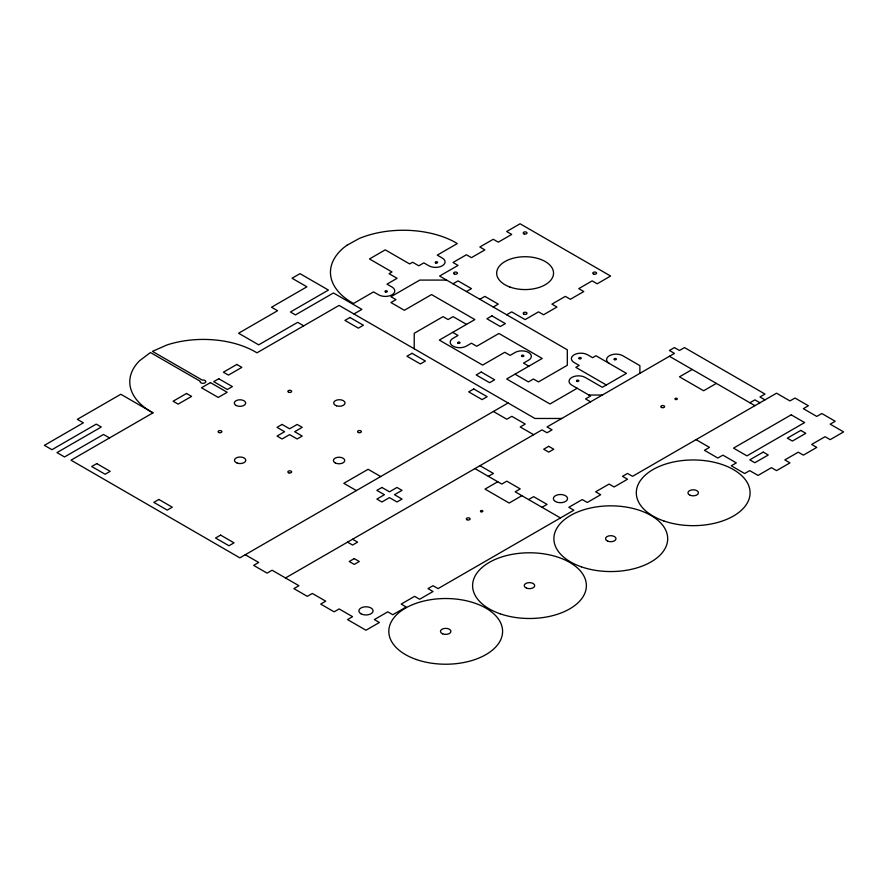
<?xml version="1.0" encoding="UTF-8"?>
<svg xmlns="http://www.w3.org/2000/svg" width="888" height="888" viewBox="0 0 888 888"><rect width="100%" height="100%" fill="white"/><g stroke="black" fill="none" stroke-linecap="round" stroke-linejoin="round"><path stroke-width="1.33" d="M285.503 577.955L542.013 429.87L547.041 432.767L552.07 429.87L547.041 426.962L674.436 353.391L669.408 350.483L674.436 347.585L679.464 350.483L684.493 347.585L764.99 394.05L759.962 396.958L764.99 399.866M561.76 418.47L534.931 418.47L339.094 305.405L256.943 352.825A73.538 42.458 0 0 0 166.889 344.999L152.459 351.359L202.22 380.086A2.842 1.643 0 0 1 205.794 381.529A2.842 1.643 0 0 1 202.708 383.305A2.842 1.643 0 0 1 200.211 381.252L150.449 352.525L139.438 360.85A73.538 42.458 0 0 0 152.991 412.842L71.018 460.173L239.86 557.853L508.103 402.986M353.946 313.975L361.893 309.39L333.455 292.973L295.46 314.907L290.432 312.01L328.427 290.065L300 273.648L292.052 278.244L306.904 286.813L271.528 307.237L277.567 310.722L238.583 333.233L258.697 344.844L297.68 322.344L303.718 325.818M453.013 283.794L458.042 280.886L471.45 288.633L466.422 291.541M479.842 299.278L484.87 296.381L498.279 304.118L493.251 307.026M506.66 314.763L511.688 311.866L525.108 319.602L538.517 311.866L543.545 314.763L556.954 307.026L551.925 304.118L565.345 296.381L570.374 299.278L583.782 291.541L578.754 288.633L592.163 280.886L597.191 283.794L610.611 276.046L520.079 223.776L506.66 231.524L511.688 234.432L498.279 242.169L493.251 239.272L479.842 247.008L484.87 249.917L471.45 257.653L466.422 254.756L453.013 262.493L458.042 265.401L439.604 276.046L567.31 349.783L567.31 365.268L538.472 381.907L533.444 379.01L528.416 381.907L515.007 374.17M577.178 388.267L549.972 403.985L506.671 378.976L542.213 358.463L498.912 333.466L476.734 346.264L471.417 343.19L466.389 346.098A9.479 5.472 0 0 1 452.969 346.098A9.479 5.472 0 0 1 452.969 338.35L458.008 335.453L452.68 332.378M488.367 476.323L493.395 473.426L479.986 465.678M497.757 481.751L485.015 489.099L509.157 503.041L521.9 495.682M692.229 369.464L679.486 376.823L703.629 390.764L716.372 383.405M528.604 499.556L533.633 496.658L547.041 504.395L542.013 507.303M749.905 402.764L754.933 399.866L759.962 402.764M588.91 395.049L602.364 395.027M446.597 280.086L419.769 280.086L390.942 296.736L395.97 299.633L390.942 302.542L404.351 310.289L431.557 294.572L474.858 319.58L439.316 340.093L482.617 365.09L504.795 352.292L510.112 355.367L515.14 352.458A9.479 5.472 0 0 1 528.56 352.458A9.479 5.472 0 0 1 528.56 360.206L523.52 363.103L528.848 366.178M669.43 356.299L754.933 405.672M606.349 384.981L575.846 367.377L579.198 365.434L574.159 362.526A9.479 5.472 0 0 1 574.159 354.778A9.479 5.472 0 0 1 587.567 354.778L592.618 357.698L595.97 355.755L626.462 373.371L602.319 387.301L585.225 377.433A9.479 5.472 0 0 0 571.805 377.433A9.479 5.472 0 0 0 571.805 385.17L590.587 396.015L585.558 398.923L590.587 401.82M696.07 439.649L709.479 447.397L704.45 450.305L717.859 458.042L722.888 455.144L736.307 462.881L731.268 465.789L744.688 473.526L749.716 470.629L758.019 475.424L771.428 467.676L776.534 470.629L789.954 462.881L784.837 459.929L798.245 452.192L803.363 455.144L816.771 447.397L811.665 444.444L825.074 436.696L830.191 439.649L843.6 431.912L830.191 424.164L835.22 421.267L821.811 413.519L816.771 416.428L803.363 408.68L808.391 405.772L794.982 398.035L789.954 400.932L776.534 393.195L632.545 476.323L627.516 473.426L622.488 476.323L627.516 479.231L614.108 486.979L609.068 484.071L595.659 491.819L600.688 494.716L587.279 502.464L582.25 499.556L568.842 507.303L573.87 510.2L438.073 588.611L433.033 585.703L428.005 588.611L433.033 591.508L419.624 599.256L414.596 596.348L401.187 604.095L406.216 607.004L392.807 614.74L387.767 611.843L374.359 619.58L379.387 622.488L365.978 630.225L347.541 619.58L352.569 616.683L339.149 608.935L334.121 611.843L320.712 604.095L325.741 601.187L312.332 593.45L307.304 596.348L293.884 588.611L298.912 585.703L272.094 570.218L267.066 573.115L253.646 565.379L258.686 562.47L245.266 554.734M466.522 324.386L453.113 316.65L448.085 319.547L443.057 316.65L414.219 333.289L414.219 348.773M493.395 411.477L506.804 419.225L511.832 416.317L525.252 424.064L520.213 426.962L533.633 434.709M474.947 468.587L501.776 484.071L506.804 481.163L520.213 488.911L515.184 491.819L560.45 517.948M380.697 476.545L368.12 469.286L343.811 483.316L356.377 490.576M152.991 412.842L120.812 394.261L77.345 419.347L83.383 422.832L44.4 445.343L51.948 449.694L96.248 424.12L101.276 427.017L56.976 452.603L64.513 456.954L103.496 434.454L109.535 437.939M352.569 539.238L357.598 542.146L352.569 545.054L347.541 542.146M639.882 373.371L639.882 365.623L622.777 355.744A9.479 5.472 0 0 0 609.368 355.744A9.479 5.472 0 0 0 609.368 363.492M346.931 245.288L344 247.463A75.036 43.323 0 0 0 351.337 302.275L353.535 303.474L373.571 291.897L378.621 294.816A9.479 5.472 0 0 0 392.03 294.816A9.479 5.472 0 0 0 392.03 287.068L386.99 284.16L397.103 278.321L389.055 273.671L392.008 271.972L369.475 258.963L385.248 249.85L409.657 263.947L412.609 262.238L418.77 265.801L423.842 262.881L428.882 265.79A9.479 5.472 0 0 0 442.302 265.79A9.479 5.472 0 0 0 442.302 258.042L437.251 255.134L457.276 243.578L454.245 241.78A75.047 43.334 0 0 0 359.185 238.517L346.931 245.288M186.536 393.473L173.127 401.221L178.166 404.129L191.586 396.381L186.536 393.473M236.807 364.457L223.399 372.194L228.438 375.102L241.847 367.366L236.807 364.457M210.434 382.606L201.487 387.767L218.237 397.436L227.184 392.274L210.434 382.606M218.77 378.743L213.731 381.651L227.328 389.51L232.379 386.591L218.77 378.743M96.759 463.603L91.708 466.511L105.128 474.248L110.168 471.339L96.759 463.603M349.983 317.493L344.933 320.401L358.352 328.149L363.392 325.241L349.983 317.493M282.084 424.442L277.034 427.35L284.582 431.712L277.045 436.064L282.084 438.972L289.621 434.621L297.158 438.972L302.198 436.064L294.661 431.712L302.198 427.361L297.158 424.442L289.621 428.793L282.084 424.442M158.863 499.456L153.824 502.364L167.233 510.112L172.283 507.203L158.863 499.456M412.01 353.302L406.959 356.221L420.379 363.958L425.419 361.05L412.01 353.302M491.93 315.862L486.89 318.77L500.299 326.518L505.339 323.609L491.93 315.862M481.229 372.039L476.19 374.947L489.599 382.695L494.638 379.786L481.229 372.039M220.601 535.098L215.562 538.017L228.971 545.754L234.021 542.846L220.601 535.098M473.748 388.966L468.709 391.874L482.117 399.611L487.157 396.703L473.748 388.966M381.907 487.457L376.867 490.365L384.404 494.716L376.867 499.067L381.907 501.986L389.455 497.635L396.992 501.986L402.031 499.067L394.494 494.716L402.031 490.365L396.992 487.457L389.455 491.808L381.907 487.457M354.245 558.596L349.217 561.505L354.245 564.413L359.274 561.505L354.245 558.596M548.717 446.32L543.689 449.228L548.717 452.125L553.746 449.228L548.717 446.32M791.208 414.829L733.532 448.118L746.952 455.866L804.617 422.566L791.208 414.829M763.214 452.092L749.794 459.84L754.833 462.737L768.242 455L763.214 452.092M800.765 430.414L787.356 438.15L792.385 441.059L805.793 433.311L800.765 430.414M288.789 472.849A1.898 1.099 0 0 0 291.641 471.905A1.898 1.099 0 0 0 288.789 470.951A1.898 1.099 0 0 0 288.789 472.849M219.047 432.6A1.898 1.099 0 0 0 221.889 431.646A1.898 1.099 0 0 0 219.047 430.702A1.898 1.099 0 0 0 219.047 432.6M236.275 405.55A5.694 3.286 0 0 0 245.588 403.663A5.694 3.286 0 0 0 238.117 399.955A5.694 3.286 0 0 0 236.275 405.55M335.353 463.003A5.694 3.286 0 0 0 344.655 461.127A5.694 3.286 0 0 0 337.185 457.409A5.694 3.286 0 0 0 335.353 463.003M466.977 519.735A1.898 1.099 0 0 0 470.107 519.136A1.898 1.099 0 0 0 467.654 517.871A1.898 1.099 0 0 0 466.977 519.735M481.063 511.766A1.188 0.688 0 0 0 482.839 511.177A1.188 0.688 0 0 0 481.063 510.578A1.188 0.688 0 0 0 481.063 511.766M521.878 356.343A1.188 0.688 0 0 0 523.842 355.999A1.188 0.688 0 0 0 522.344 355.189A1.188 0.688 0 0 0 521.878 356.343M458.03 343.212A1.188 0.688 0 0 0 459.995 342.868A1.188 0.688 0 0 0 458.497 342.058A1.188 0.688 0 0 0 458.03 343.212M661.46 407.448A1.898 1.099 0 0 0 664.579 406.859A1.898 1.099 0 0 0 662.126 405.594A1.898 1.099 0 0 0 661.46 407.448M675.546 399.489A1.188 0.688 0 0 0 677.322 398.89A1.188 0.688 0 0 0 675.546 398.301A1.188 0.688 0 0 0 675.546 399.489M555.422 501.498A7.115 4.107 0 0 0 567.321 499.655A7.115 4.107 0 0 0 558.619 494.627A7.115 4.107 0 0 0 555.422 501.498M581.429 566.844A56.899 32.856 0 0 0 667.676 539.305A56.899 32.856 0 0 0 583.227 509.956A56.899 32.856 0 0 0 581.429 566.844M607.792 541.181A5.239 3.019 0 0 0 615.995 538.949A5.239 3.019 0 0 0 608.546 535.964A5.239 3.019 0 0 0 607.792 541.181M663.847 520.956A56.899 32.856 0 0 0 750.083 493.417A56.899 32.856 0 0 0 665.645 464.069A56.899 32.856 0 0 0 663.847 520.956M690.209 495.293A5.239 3.019 0 0 0 698.412 493.073A5.239 3.019 0 0 0 690.964 490.076A5.239 3.019 0 0 0 690.209 495.293M576.845 381.307A1.188 0.688 0 0 0 578.821 380.996A1.188 0.688 0 0 0 577.366 380.153A1.188 0.688 0 0 0 576.845 381.307M614.396 359.618A1.188 0.688 0 0 0 616.372 359.318A1.188 0.688 0 0 0 614.929 358.475A1.188 0.688 0 0 0 614.396 359.618M579.198 358.663A1.188 0.688 0 0 0 581.185 358.352A1.188 0.688 0 0 0 579.731 357.52A1.188 0.688 0 0 0 579.198 358.663M435.819 262.992A1.188 0.688 0 0 0 437.595 262.393A1.188 0.688 0 0 0 435.819 261.805A1.188 0.688 0 0 0 435.819 262.992M385.559 292.008A1.188 0.688 0 0 0 387.335 291.419A1.188 0.688 0 0 0 385.559 290.82A1.188 0.688 0 0 0 385.559 292.008M593.728 274.092A1.898 1.099 0 0 0 596.581 273.149A1.898 1.099 0 0 0 593.728 272.194A1.898 1.099 0 0 0 593.728 274.092M524.153 233.921A1.898 1.099 0 0 0 527.006 232.978A1.898 1.099 0 0 0 524.153 232.023A1.898 1.099 0 0 0 524.153 233.921M454.312 273.981A1.898 1.099 0 0 0 457.398 273.338A1.898 1.099 0 0 0 454.878 272.117A1.898 1.099 0 0 0 454.312 273.981M524.031 314.219A1.898 1.099 0 0 0 526.995 313.397A1.898 1.099 0 0 0 524.286 312.321A1.898 1.099 0 0 0 524.031 314.219M509.801 286.991A28.449 16.428 0 0 0 553.524 273.87A28.449 16.428 0 0 0 511.976 258.575A28.449 16.428 0 0 0 509.801 286.991M358.452 432.556A1.898 1.099 0 0 0 361.372 431.69A1.898 1.099 0 0 0 358.608 430.658A1.898 1.099 0 0 0 358.452 432.556M288.789 392.318A1.898 1.099 0 0 0 291.641 391.375A1.898 1.099 0 0 0 288.789 390.42A1.898 1.099 0 0 0 288.789 392.318M237.274 463.136A5.694 3.286 0 0 0 245.81 460.284A5.694 3.286 0 0 0 237.274 457.442A5.694 3.286 0 0 0 237.274 463.136M336.519 405.827A5.694 3.286 0 0 0 345.055 402.986A5.694 3.286 0 0 0 336.519 400.144A5.694 3.286 0 0 0 336.519 405.827M360.95 613.775A7.115 4.107 0 0 0 372.849 611.932A7.115 4.107 0 0 0 364.136 606.904A7.115 4.107 0 0 0 360.95 613.775M416.35 659.518A56.899 32.856 0 0 0 502.586 631.967A56.899 32.856 0 0 0 418.148 602.63A56.899 32.856 0 0 0 416.35 659.518M442.712 633.854A5.239 3.019 0 0 0 450.915 631.623A5.239 3.019 0 0 0 443.467 628.637A5.239 3.019 0 0 0 442.712 633.854M500.133 613.786A56.899 32.856 0 0 0 586.38 586.235A56.899 32.856 0 0 0 501.931 556.898A56.899 32.856 0 0 0 500.133 613.786M526.495 588.122A5.239 3.019 0 0 0 534.698 585.891A5.239 3.019 0 0 0 527.25 582.905A5.239 3.019 0 0 0 526.495 588.122"/></g></svg>
